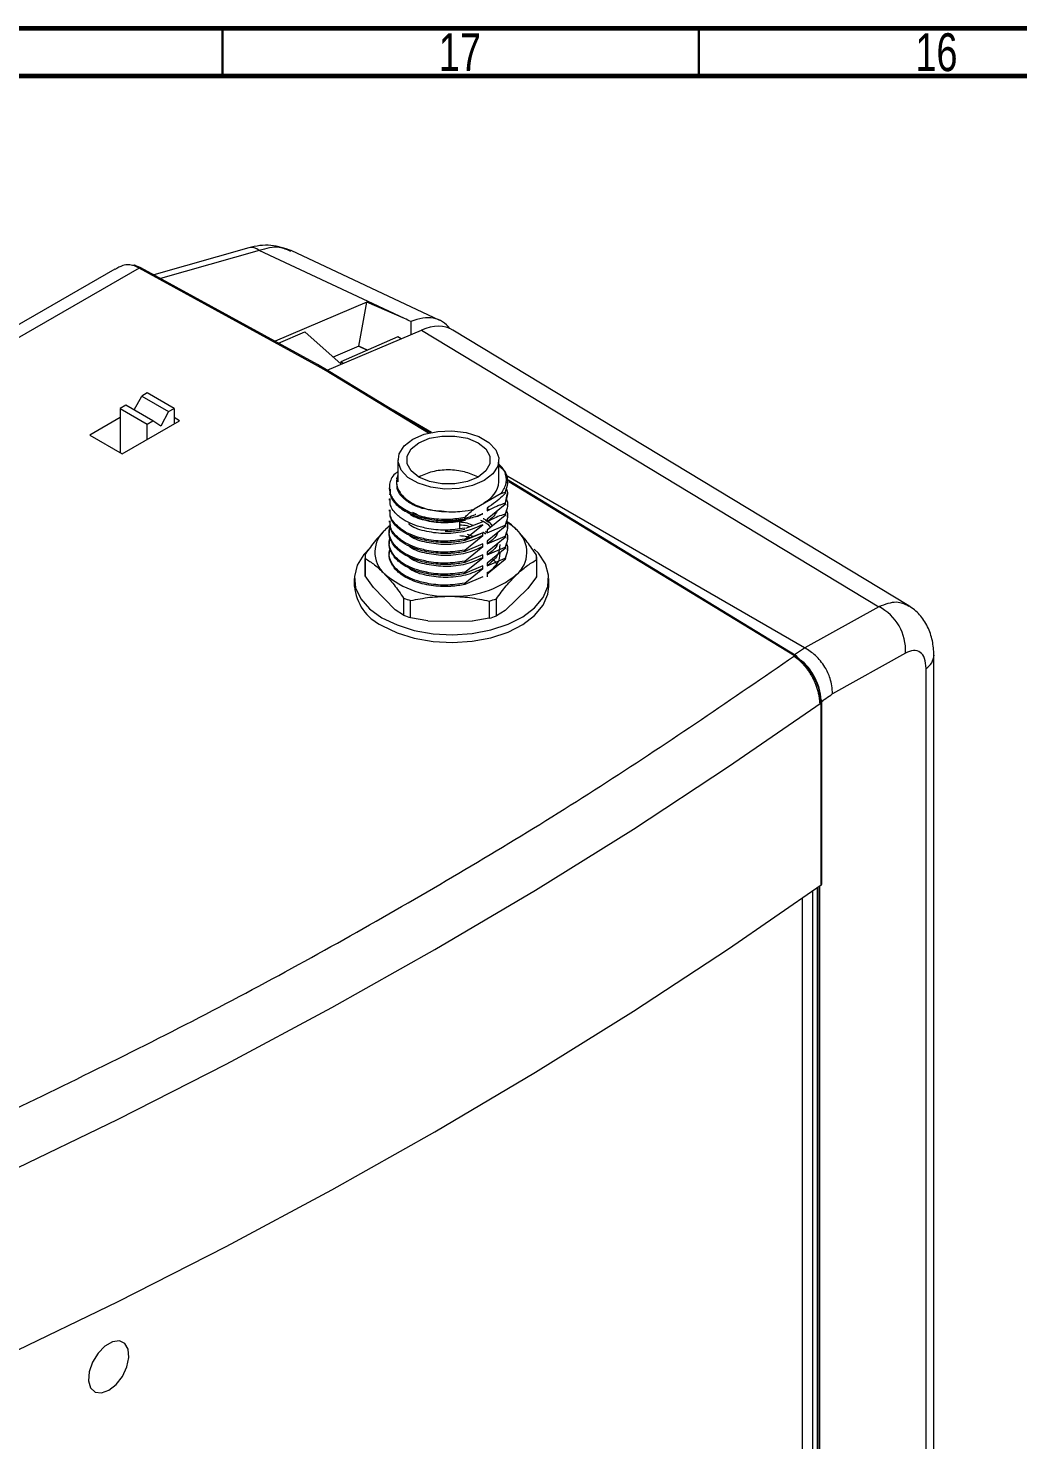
# Model space of a CAD drawing. Header units: millimetres. Extents: x 15 to 1184, y 5 to 836.
# Drawn here: x 329.1 to 433, y 688 to 836 of the extents above; entities that cross this region are included whole.
import ezdxf

# ---------------------------------------------------------------- set-up
doc = ezdxf.new("R2010")
doc.units = ezdxf.units.MM
doc.styles.add('SLDTEXTSTYLE0', font='TXT', dxfattribs={"width": 0.75})

msp = doc.modelspace()

# ---------------------------------------------------------------- linework, layer by layer
at = {"color": 7, "linetype": 'Continuous', "lineweight": 60}
for p, q in [((15, 836), (1184, 836)), ((20, 831), (1179, 831))]:
    msp.add_line(p, q, dxfattribs=at)
at = {"color": 7, "linetype": 'Continuous', "lineweight": 30}
for p, q in [((349.5, 831), (349.5, 836)), ((399.5, 831), (399.5, 836))]:
    msp.add_line(p, q, dxfattribs=at)
at = {"color": 7, "linetype": 'Continuous', "lineweight": 15}
for p, q in [((352.27, 812.98), (342.29, 810.14)), ((368.6, 805.54), (353.35, 812.7)), ((372.32, 805.36), (356.72, 812.68)), ((338.21, 810.74), (252.17, 761.07)), ((340.75, 810.85), (253.63, 760.56)), ((340.75, 810.85), (340.19, 811.1)), ((340.94, 810.88), (340.36, 811.13)), ((359.27, 800.71), (340.75, 810.85)), ((359.47, 800.73), (340.94, 810.88)), ((364.67, 807.27), (355.02, 803.17)), ((363.83, 802.66), (364.67, 807.27)), ((368.6, 805.54), (364.67, 807.27)), ((355.37, 802.97), (358.16, 804.16)), ((358.16, 804.16), (361.96, 800.75)), ((360.5, 800.13), (370.38, 804.33)), ((369.28, 805.24), (369.28, 803.87)), ((370.38, 804.33), (418.38, 775.33)), ((421.53, 775.43), (373.69, 804.33)), ((363.83, 802.66), (361.12, 801.5)), ((367.91, 803.62), (361.91, 801.02)), ((364.72, 802.24), (363.83, 802.66)), ((368.27, 803.43), (367.91, 803.62)), ((361.91, 801.02), (361.89, 800.81)), ((362.17, 800.84), (361.91, 801.02)), ((360.4, 800.06), (359.27, 800.71)), ((360.6, 800.08), (359.47, 800.73)), ((371.29, 793.57), (360.6, 800.08)), ((340.24, 795.97), (341.03, 797.42)), ((341.62, 797.76), (341.03, 797.42)), ((341.03, 797.42), (343.86, 795.79)), ((344.45, 796.13), (341.62, 797.76)), ((338.79, 795.16), (335.59, 793.32)), ((339.37, 796.46), (338.79, 796.13)), ((338.79, 796.13), (341.62, 794.49)), ((338.79, 796.13), (338.79, 791.47)), ((342.2, 794.83), (339.37, 796.46)), ((340.26, 796.01), (340.21, 795.98)), ((343.86, 795.79), (343.03, 794.28)), ((343.86, 795.79), (344.45, 796.13)), ((344.45, 796.13), (344.45, 794.51)), ((345.01, 794.84), (344.45, 795.16)), ((371.44, 793.61), (367.41, 795.93)), ((338.98, 791.36), (345.01, 794.84)), ((341.62, 794.49), (342.2, 794.83)), ((341.62, 792.88), (341.62, 794.49)), ((343.03, 794.28), (342.2, 794.83)), ((335.59, 793.32), (338.98, 791.36)), ((367.91, 790.72), (367.91, 788.44)), ((378.51, 788.44), (378.51, 790.72)), ((367.91, 789.14), (367.8, 788.74)), ((410.56, 771.02), (379.22, 789.12)), ((367.01, 787.81), (367.01, 787.66)), ((367.78, 788.45), (367.78, 788.16)), ((409.72, 770.19), (379.31, 788.69)), ((379.41, 788.24), (379.41, 788.38)), ((367.01, 786.65), (367.01, 786.51)), ((367.06, 787.07), (367.15, 787.27)), ((378.75, 787.21), (375.9, 785.56)), ((378.75, 787.21), (379.17, 787.34)), ((379.23, 787.55), (379.17, 787.2)), ((379.17, 787.34), (379.17, 787.2)), ((379.17, 786.04), (379.38, 787.09)), ((379.17, 786.19), (379.17, 786.04)), ((379.41, 787.09), (379.41, 787.23)), ((367.01, 785.5), (367.01, 785.36)), ((374.93, 784.56), (374.93, 784.71)), ((379.17, 786.04), (377.29, 784.51)), ((377.29, 785.67), (377.29, 785.38)), ((377.49, 785.59), (377.29, 785.38)), ((379.17, 784.89), (377.29, 783.36)), ((379.26, 785.38), (379.17, 784.89)), ((379.17, 785.04), (379.17, 784.89)), ((379.41, 785.93), (379.41, 786.08)), ((379.41, 784.72), (379.41, 784.93)), ((367.19, 783.91), (366.6, 783.41)), ((367.1, 783.84), (366.6, 783.41)), ((367.01, 784.35), (367.01, 784.21)), ((367.01, 783.2), (367.01, 783.05)), ((372.01, 784.4), (372.01, 784.26)), ((374.41, 783.47), (374.41, 784.33)), ((374.93, 782.4), (376.81, 783.93)), ((376.81, 784.22), (375.02, 783.54)), ((377.12, 784.4), (377.43, 784.21)), ((377.12, 783.24), (377.3, 783.09)), ((377.29, 784.51), (377.29, 784.23)), ((377.29, 783.07), (379.17, 783.88)), ((379.17, 783.74), (377.29, 782.21)), ((377.29, 783.36), (377.29, 783.07)), ((379.26, 784.23), (379.17, 783.74)), ((379.17, 783.88), (379.17, 783.74)), ((379.41, 783.57), (379.41, 783.77)), ((367.01, 782.05), (367.01, 781.9)), ((376.81, 783.07), (374.93, 782.26)), ((374.93, 781.25), (376.81, 782.78)), ((374.93, 782.26), (374.93, 782.4)), ((376.81, 781.91), (374.93, 781.11)), ((376.81, 783.07), (375.02, 782.39)), ((375.18, 782.95), (375.83, 782.69)), ((376.81, 782.78), (376.81, 783.07)), ((376.81, 781.63), (376.81, 781.91)), ((377.29, 781.92), (379.17, 782.73)), ((379.17, 782.59), (377.29, 781.06)), ((377.29, 782.21), (377.29, 781.92)), ((379.26, 783.08), (379.17, 782.59)), ((379.17, 782.73), (379.17, 782.59)), ((379.26, 781.92), (379.17, 781.43)), ((379.41, 782.42), (379.41, 782.62)), ((364.48, 780.56), (364.48, 778.76)), ((364.48, 778.58), (364.48, 780.38)), ((367.01, 780.89), (367.01, 780.84)), ((374.93, 780.1), (376.81, 781.63)), ((374.93, 781.11), (374.93, 781.25)), ((376.81, 780.76), (374.93, 779.95)), ((374.93, 778.94), (376.81, 780.47)), ((376.81, 780.47), (376.81, 780.76)), ((377.29, 780.77), (379.17, 781.58)), ((379.17, 781.43), (377.29, 779.9)), ((377.29, 781.06), (377.29, 780.77)), ((377.29, 779.62), (379.17, 780.43)), ((379.17, 780.28), (377.29, 778.75)), ((379.17, 781.58), (379.17, 781.43)), ((379.26, 780.77), (379.17, 780.28)), ((379.17, 780.43), (379.17, 780.28)), ((379.41, 781.27), (379.41, 781.47)), ((382.46, 780.24), (382.46, 778.45)), ((382.48, 778.76), (382.48, 780.56)), ((374.93, 779.95), (374.93, 780.1)), ((376.81, 779.61), (374.93, 778.8)), ((374.93, 777.79), (376.81, 779.32)), ((374.93, 778.8), (374.93, 778.94)), ((376.81, 779.32), (376.81, 779.61)), ((377.29, 779.9), (377.29, 779.62)), ((377.5, 778.98), (377.29, 778.75)), ((377.29, 778.75), (377.29, 778.46)), ((363.34, 778.28), (363.34, 777.46)), ((365.36, 777.35), (364.48, 778.58)), ((365.36, 777.35), (367.64, 775)), ((376.81, 778.46), (374.93, 777.65)), ((374.93, 777.65), (374.93, 777.79)), ((382.46, 778.45), (381.55, 777.23)), ((383.74, 777.46), (383.74, 778.28)), ((368.51, 776.22), (368.51, 774.43)), ((369.25, 774.17), (369.25, 775.97)), ((377.5, 775.91), (377.5, 774.11)), ((378.25, 774.36), (378.25, 776.15)), ((379.16, 774.92), (381.55, 777.23)), ((368.51, 774.43), (367.64, 775)), ((379.16, 774.92), (378.25, 774.36)), ((418.38, 775.33), (410.6, 771)), ((371.04, 773.83), (369.25, 774.17)), ((371.04, 773.83), (375.71, 773.8)), ((377.5, 774.11), (375.71, 773.8)), ((410.6, 771), (410.56, 771.02)), ((421.17, 770.47), (413.5, 766.19)), ((424.16, 535.2), (424.16, 770.25)), ((423.33, 533.8), (423.33, 768.85)), ((412.32, 746.14), (412.32, 765.24)), ((412.41, 746.28), (412.41, 765.39)), ((410.38, 540.81), (410.38, 744.77)), ((412, 540.22), (412, 745.91)), ((412.15, 746.02), (412.15, 521.08))]:
    msp.add_line(p, q, dxfattribs=at)
at = {"color": 8, "linetype": 'Continuous', "lineweight": 15}
for p, q in [((353.35, 812.7), (342.99, 809.76)), ((363.82, 802.65), (364.68, 802.22)), ((371.12, 793.53), (360.4, 800.06)), ((409.52, 770.18), (379.55, 788.41)), ((409.54, 770.3), (410.56, 771.02)), ((411.41, 745.49), (411.41, 540.23)), ((411.95, 540.2), (411.95, 745.87))]:
    msp.add_line(p, q, dxfattribs=at)
at = {"color": 7, "linetype": 'Continuous', "lineweight": 15, "flags": 128}
for points in [[(376.96, 788.56), (375.75, 788.04), (374.34, 787.73), (372.84, 787.67), (371.36, 787.86), (370.04, 788.27), (368.97, 788.89), (368.25, 789.65), (367.93, 790.51), (368.03, 791.37), (368.56, 792.19), (369.47, 792.89), (370.67, 793.41), (372.09, 793.71), (373.59, 793.78), (375.07, 793.59), (376.39, 793.17), (377.46, 792.56), (378.18, 791.79), (378.5, 790.94), (378.39, 790.07), (377.87, 789.26), (376.96, 788.56)], [(370.1, 792.52), (371.22, 792.99), (372.53, 793.23), (373.9, 793.23), (375.21, 792.99), (376.33, 792.52), (377.13, 791.88), (377.56, 791.12), (377.56, 790.33), (377.13, 789.57), (376.32, 788.93), (375.21, 788.46), (373.9, 788.21), (372.53, 788.21), (371.22, 788.46), (370.1, 788.93), (369.29, 789.57), (368.87, 790.33), (368.87, 791.12), (369.29, 791.88), (370.1, 792.52)], [(380.46, 783.31), (379.89, 783.81), (379.36, 784.18)], [(365, 781.49), (364.34, 780.81), (363.64, 779.69), (363.35, 778.51), (363.48, 777.32), (364.02, 776.17), (364.95, 775.11), (366.23, 774.17)], [(366.23, 774.17), (367.82, 773.41), (369.63, 772.84), (371.61, 772.5), (373.66, 772.39), (375.72, 772.53), (377.68, 772.9), (379.47, 773.49), (381.02, 774.27), (382.26, 775.22), (383.15, 776.3), (383.64, 777.46), (383.72, 778.65), (383.39, 779.82), (382.65, 780.93), (382.21, 781.38)], [(366.23, 773.36), (367.82, 772.59), (369.63, 772.02), (371.61, 771.68), (373.66, 771.57), (375.72, 771.71), (377.68, 772.08), (379.47, 772.67), (381.02, 773.46), (382.26, 774.41), (383.15, 775.48), (383.64, 776.64), (383.74, 777.46)], [(326.98, 715.97), (338.56, 721.58), (349.9, 727.35), (360.98, 733.28), (371.8, 739.37), (382.35, 745.61), (392.63, 752.01), (402.62, 758.56), (412.32, 765.24)], [(326.98, 696.87), (338.56, 702.47), (349.9, 708.24), (360.98, 714.17), (371.8, 720.26), (382.35, 726.51), (392.63, 732.9), (402.62, 739.45), (412.32, 746.14)], [(337.57, 693.14), (338.34, 693.75), (339, 694.6), (339.47, 695.59), (339.68, 696.58), (339.61, 697.44), (339.26, 698.04), (338.69, 698.32), (337.96, 698.22), (337.18, 697.77), (336.45, 697.03), (335.88, 696.09), (335.53, 695.08), (335.46, 694.14), (335.67, 693.4), (336.14, 692.95), (336.8, 692.86), (337.57, 693.14)]]:
    msp.add_lwpolyline(points, dxfattribs=at)
at = {"color": 8, "linetype": 'Continuous', "lineweight": 15}
for centre, radius, start, end in [((352.53, 811.78), 1.23, 48.6771, 102.2621), ((340.3, 810.93), 0.213, 73.9996, 124.1703), ((340.87, 810.7), 0.193, 67.1335, 127.2158), ((422.37, 770.36), 1.8, 302.5934, 356.6144), ((412.23, 765.4), 0.184, 300.5855, 356.0415)]:
    msp.add_arc(centre, radius, start, end, dxfattribs=at)
at = {"color": 7, "linetype": 'Continuous', "lineweight": 15}
for centre, radius, start, end in [((376.28, 787.91), 3.26, 29.4664, 46.8868), ((375.9, 788.67), 2.62, 293.7917, 354.8831), ((368.56, 781.05), 3.06, 129.793, 227.6308), ((378.39, 781.04), 3.06, 309.793, 47.6308), ((367.48, 780.56), 3, 173.9803, 183.4435), ((379.47, 780.56), 3, 353.9803, 3.4435), ((367.48, 778.76), 3, 180.0008, 183.4462), ((372.93, 786.34), 9.92, 229.5513, 272.5474), ((379.47, 778.76), 3.01, 353.9834, 359.9962), ((368.36, 777.92), 5.03, 185.2139, 245.058), ((373.94, 786.6), 10.18, 266.806, 309.0344), ((372.68, 787.15), 11.69, 249.1377, 252.9611), ((374.18, 787.46), 12.01, 286.0426, 289.7978), ((372.68, 785.36), 11.69, 249.1377, 252.9611), ((374.18, 785.66), 12.01, 286.0426, 289.7978), ((416.03, 770.75), 5.15, 356.8156, 62.8599), ((409.63, 770.03), 0.181, 352.0209, 127.9356), ((134.19, 1157.7), 480.93, 305.3071, 305.5041), ((412.22, 765.37), 0.195, 4.9139, 64.3823), ((412.23, 746.3), 0.184, 300.5855, 356.0415)]:
    msp.add_arc(centre, radius, start, end, dxfattribs=at)
for centre, major_axis, ratio, start_param, end_param in [((345.26, 809.23), (175.58, -76.56), 0.031296, 1.447196, 1.451139), ((368.51, 798.31), (4.01, 6.94), 0.575996, 6.040893, 6.932774), ((369.65, 797.43), (4, 6.93), 0.577434, 6.271813, 6.937939), ((359.27, 800.38), (0.196, 0.349), 0.569775, 6.276809, 7.062126), ((360.4, 799.73), (0.204, 0.344), 0.584889, 6.276467, 7.075221)]:
    msp.add_ellipse(centre, major_axis=major_axis, ratio=ratio, start_param=start_param, end_param=end_param, dxfattribs=at)
for points, knots in [([(356.73, 812.68), (356.03, 812.92), (355, 813.27), (353.43, 813.24), (352.65, 813.07), (352.27, 812.98)], [0, 0, 0, 0, 0.5059653, 0.7543625, 1, 1, 1, 1]), ([(340.19, 811.1), (340.01, 811.14), (339.65, 811.22), (338.97, 811.12), (338.5, 810.86), (338.22, 810.7)], [0, 0, 0, 0, 0.2786999, 0.5817205, 1, 1, 1, 1]), ([(367.91, 789.49), (367.81, 789.42), (367.29, 789.05), (366.96, 788.18), (367.05, 787.03), (367.88, 785.95), (369.3, 785.11), (371.16, 784.59), (373.13, 784.44), (374.37, 784.62), (374.93, 784.71)], [0, 0, 0, 0, 0.033937, 0.17573, 0.317575, 0.459391, 0.601202, 0.743046, 0.884868, 1, 1, 1, 1]), ([(376.29, 788.94), (375.84, 789.14), (374.95, 789.55), (373.21, 789.73), (371.47, 789.55), (370.56, 789.14), (370.1, 788.93)], [0, 0, 0, 0, 0.244715, 0.496476, 0.748238, 1, 1, 1, 1]), ([(378.51, 790.11), (378.63, 790.02), (379.14, 789.57), (379.46, 788.97), (379.37, 788.51), (379.37, 788.46)], [0, 0, 0, 0, 0.204349, 0.92499, 1, 1, 1, 1]), ([(378.75, 787.21), (378.99, 787.58), (379.46, 788.33), (379.24, 789.12), (379.12, 789.52)], [0, 0, 0, 0, 0.490968, 1, 1, 1, 1]), ([(379.12, 789.52), (379.28, 789.1), (379.55, 788.38), (379.28, 787.65), (379.17, 787.34)], [0, 0, 0, 0, 0.574452, 1, 1, 1, 1]), ([(367.1, 787.66), (367.09, 787.44), (367.06, 786.83), (367.8, 785.89), (369.15, 785.02), (370.99, 784.48), (373.01, 784.29), (374.31, 784.47), (374.93, 784.56)], [0, 0, 0, 0, 0.107614, 0.2899374, 0.4722483, 0.6546008, 0.8369313, 1, 1, 1, 1]), ([(367.8, 788.74), (367.79, 788.6), (367.74, 788.12), (368.05, 787.28), (369, 786.36), (370.44, 785.67), (371.78, 785.37), (372.58, 785.32), (372.78, 785.31)], [0, 0, 0, 0, 0.082294, 0.294745, 0.507195, 0.719646, 0.932097, 1, 1, 1, 1]), ([(367.8, 788.74), (367.81, 788.79), (367.82, 788.89), (367.88, 788.98), (367.91, 789.02)], [0, 0, 0, 0, 0.519852, 1, 1, 1, 1]), ([(372.78, 785.31), (371.98, 785.38), (370.63, 785.5), (369.14, 786.15), (368.25, 786.88), (367.79, 787.58), (367.83, 788.01), (367.84, 788.16)], [0, 0, 0, 0, 0.299403, 0.503326, 0.705888, 0.900606, 1, 1, 1, 1]), ([(379.17, 786.19), (379.34, 786.61), (379.56, 787.14), (379.33, 787.66), (379.28, 787.77)], [0, 0, 0, 0, 0.793245, 1, 1, 1, 1]), ([(374.93, 783.55), (374.25, 783.46), (372.91, 783.27), (371.31, 783.45), (370.09, 783.74), (369.14, 784.08), (368.36, 784.52), (367.62, 785.13), (367.07, 785.82), (367.09, 786.42), (367.09, 786.66)], [0, 0, 0, 0, 0.180516, 0.353824, 0.418928, 0.533224, 0.65246, 0.714954, 0.88913, 1, 1, 1, 1]), ([(379.17, 787.2), (379.06, 787.09), (378.73, 786.78), (378.1, 786.24), (377.58, 785.87), (377.29, 785.67)], [0, 0, 0, 0, 0.181003, 0.5432062, 1, 1, 1, 1]), ([(377.29, 785.38), (377.56, 785.53), (377.97, 785.75), (378.49, 785.96), (378.84, 786.09), (379.06, 786.15), (379.17, 786.19)], [0, 0, 0, 0, 0.431061, 0.646292, 0.823018, 1, 1, 1, 1]), ([(379.26, 786.68), (379.32, 786.55), (379.41, 786.37), (379.41, 786.1), (379.41, 785.68), (379.27, 785.31), (379.17, 785.04)], [0, 0, 0, 0, 0.2439903, 0.3322445, 0.4878244, 1, 1, 1, 1]), ([(374.93, 782.4), (374.25, 782.31), (372.91, 782.12), (371.31, 782.3), (370.09, 782.58), (369.14, 782.92), (368.36, 783.37), (367.62, 783.98), (367.07, 784.67), (367.09, 785.27), (367.09, 785.5)], [0, 0, 0, 0, 0.180516, 0.353824, 0.418928, 0.533224, 0.65246, 0.714954, 0.88913, 1, 1, 1, 1]), ([(374.93, 782.26), (374.47, 782.18), (373.87, 782.09), (373.18, 782.06), (372.3, 782.05), (370.88, 782.19), (369.31, 782.68), (368.36, 783.22), (367.62, 783.84), (367.07, 784.53), (367.09, 785.13), (367.09, 785.36)], [0, 0, 0, 0, 0.122682, 0.159948, 0.181087, 0.354395, 0.533226, 0.652459, 0.714955, 0.88913, 1, 1, 1, 1]), ([(368.93, 785.28), (369.03, 785.19), (369.48, 784.76), (370.9, 784.32), (372.95, 784.05), (374.32, 784.29), (375.02, 784.4)], [0, 0, 0, 0, 0.0878039, 0.3952844, 0.6915904, 1, 1, 1, 1]), ([(374.7, 784.33), (374.21, 784.26), (373.03, 784.08), (371.11, 784.27), (369.58, 784.71), (369.09, 785.15), (368.97, 785.26)], [0, 0, 0, 0, 0.228694, 0.556555, 0.894761, 1, 1, 1, 1]), ([(376.19, 784.79), (376.27, 784.82), (376.41, 784.88), (376.58, 784.96), (376.7, 785.02), (376.76, 785.05), (376.79, 785.07), (376.8, 785.08), (376.81, 785.08), (376.81, 785.08), (376.81, 785.08), (376.81, 785.08), (376.81, 785.08), (376.81, 785.08), (376.81, 785.08), (376.8, 785.08), (376.77, 785.06), (376.64, 785), (376.09, 784.75), (375.12, 784.46), (373.7, 784.27), (372.24, 784.3), (370.68, 784.58), (369.87, 785), (369.47, 785.21)], [0, 0, 0, 0, 0.029766, 0.058835, 0.073264, 0.080451, 0.084037, 0.085828, 0.086723, 0.087171, 0.087394, 0.087398, 0.087408, 0.08745, 0.087619, 0.088301, 0.091035, 0.102014, 0.146367, 0.328061, 0.466221, 0.63134, 0.821383, 1, 1, 1, 1]), ([(372.78, 785.31), (373.41, 785.29), (374.48, 785.25), (375.48, 785.47), (375.9, 785.56)], [0, 0, 0, 0, 0.587056, 1, 1, 1, 1]), ([(374.93, 784.71), (375.06, 784.83), (375.38, 785.12), (375.7, 785.4), (375.9, 785.56)], [0, 0, 0, 0, 0.409923, 1, 1, 1, 1]), ([(376.1, 785), (376.08, 784.99), (375.8, 784.86), (375.41, 784.71), (375.04, 784.6), (374.93, 784.56)], [0, 0, 0, 0, 0.0595585, 0.7077786, 1, 1, 1, 1]), ([(378.34, 785.37), (378.23, 785.18), (377.98, 784.76), (377.53, 784.42), (377.29, 784.23)], [0, 0, 0, 0, 0.449276, 1, 1, 1, 1]), ([(379.17, 785.04), (379.04, 784.99), (378.66, 784.88), (378.04, 784.63), (377.54, 784.36), (377.29, 784.23)], [0, 0, 0, 0, 0.2152145, 0.6056918, 1, 1, 1, 1]), ([(379.28, 785.48), (379.33, 785.36), (379.41, 785.2), (379.41, 784.95), (379.41, 784.53), (379.27, 784.16), (379.17, 783.88)], [0, 0, 0, 0, 0.219228, 0.310373, 0.471048, 1, 1, 1, 1]), ([(366.6, 783.41), (366.25, 783.04), (365.54, 782.3), (364.85, 781.35), (364.5, 780.87)], [0, 0, 0, 0, 0.495074, 1, 1, 1, 1]), ([(374.93, 779.95), (374.47, 779.88), (373.87, 779.78), (373.18, 779.76), (372.3, 779.75), (370.88, 779.89), (369.31, 780.38), (368.36, 780.92), (367.61, 781.53), (367.07, 782.35), (366.9, 783.12), (367.07, 783.49), (367.07, 783.49)], [0, 0, 0, 0, 0.114666, 0.149497, 0.169255, 0.331239, 0.498385, 0.609828, 0.668241, 0.831035, 0.996846, 1, 1, 1, 1]), ([(374.93, 780.1), (374.25, 780), (372.91, 779.82), (371.31, 779.99), (370.09, 780.28), (369.14, 780.62), (368.36, 781.06), (367.61, 781.68), (367.06, 782.5), (366.91, 783.33), (367.12, 783.75), (367.15, 783.82)], [0, 0, 0, 0, 0.1641575, 0.3217606, 0.3809647, 0.4849035, 0.5933337, 0.6501652, 0.8085566, 0.9698834, 1, 1, 1, 1]), ([(374.93, 781.25), (374.25, 781.15), (372.91, 780.97), (371.31, 781.14), (370.09, 781.43), (369.14, 781.77), (368.36, 782.22), (367.62, 782.83), (367.07, 783.52), (367.09, 784.12), (367.09, 784.35)], [0, 0, 0, 0, 0.1805158, 0.3538241, 0.418928, 0.5332243, 0.6524596, 0.7149544, 0.8891295, 1, 1, 1, 1]), ([(374.93, 781.11), (374.47, 781.03), (373.87, 780.94), (373.18, 780.91), (372.3, 780.9), (370.88, 781.04), (369.31, 781.53), (368.36, 782.07), (367.62, 782.68), (367.07, 783.38), (367.09, 783.97), (367.09, 784.21)], [0, 0, 0, 0, 0.122682, 0.159948, 0.181087, 0.354395, 0.533226, 0.652459, 0.714955, 0.88913, 1, 1, 1, 1]), ([(376.81, 783.93), (376.24, 783.68), (375.08, 783.16), (372.93, 782.92), (370.91, 783.17), (369.53, 783.58), (369.1, 783.97), (369.04, 784.03)], [0, 0, 0, 0, 0.238768, 0.481034, 0.713792, 0.955328, 1, 1, 1, 1]), ([(374.93, 783.41), (374.47, 783.33), (373.87, 783.23), (373.18, 783.22), (372.95, 783.2), (372.86, 783.21), (372.86, 783.21)], [0, 0, 0, 0, 0.671477, 0.875446, 0.99115, 1, 1, 1, 1]), ([(374.41, 784.22), (374.67, 784.2), (375.19, 784.15), (375.61, 783.95), (375.83, 783.85)], [0, 0, 0, 0, 0.486351, 1, 1, 1, 1]), ([(374.41, 783.93), (374.67, 783.91), (375.05, 783.89), (375.36, 783.75), (375.46, 783.71)], [0, 0, 0, 0, 0.676604, 1, 1, 1, 1]), ([(376.58, 784.41), (376.7, 784.37), (377.18, 784.19), (377.45, 783.88), (377.65, 783.65)], [0, 0, 0, 0, 0.250685, 1, 1, 1, 1]), ([(376.81, 783.16), (376.85, 783.15), (376.99, 783.1), (377.07, 783.01), (377.12, 782.95)], [0, 0, 0, 0, 0.300339, 1, 1, 1, 1]), ([(376.86, 784.58), (376.88, 784.58), (377.35, 784.39), (377.6, 784.08), (377.83, 783.78)], [0, 0, 0, 0, 0.0493, 1, 1, 1, 1]), ([(379.28, 784.32), (379.33, 784.21), (379.41, 784.05), (379.41, 783.79), (379.41, 783.37), (379.27, 783.01), (379.17, 782.73)], [0, 0, 0, 0, 0.219228, 0.310373, 0.471048, 1, 1, 1, 1]), ([(379.28, 783.17), (379.33, 783.06), (379.41, 782.9), (379.41, 782.64), (379.41, 782.22), (379.27, 781.86), (379.17, 781.58)], [0, 0, 0, 0, 0.219228, 0.310373, 0.471048, 1, 1, 1, 1]), ([(380.46, 783.31), (380.12, 783.64), (379.72, 784.04), (379.34, 784.29), (379.28, 784.33)], [0, 0, 0, 0, 0.85021, 1, 1, 1, 1]), ([(382.47, 780.74), (382.15, 781.21), (381.48, 782.17), (380.8, 782.93), (380.46, 783.31)], [0, 0, 0, 0, 0.495796, 1, 1, 1, 1]), ([(374.93, 778.8), (374.47, 778.73), (373.87, 778.63), (373.18, 778.6), (372.3, 778.6), (370.88, 778.74), (369.31, 779.23), (368.36, 779.77), (367.61, 780.38), (367.07, 781.2), (366.9, 781.97), (367.07, 782.33), (367.07, 782.34)], [0, 0, 0, 0, 0.114666, 0.149497, 0.169255, 0.331239, 0.498385, 0.609828, 0.668241, 0.831035, 0.996846, 1, 1, 1, 1]), ([(374.93, 778.94), (374.25, 778.85), (372.91, 778.66), (371.31, 778.84), (370.09, 779.13), (369.14, 779.47), (368.36, 779.91), (367.61, 780.52), (367.06, 781.34), (366.91, 782.15), (367.1, 782.56), (367.13, 782.61)], [0, 0, 0, 0, 0.165587, 0.324563, 0.384282, 0.489126, 0.598501, 0.655827, 0.815598, 0.97833, 1, 1, 1, 1]), ([(376.81, 782.78), (376.24, 782.52), (375.08, 782.01), (372.93, 781.77), (370.91, 782.02), (369.53, 782.43), (369.1, 782.82), (369.04, 782.88)], [0, 0, 0, 0, 0.238768, 0.481034, 0.713792, 0.955328, 1, 1, 1, 1]), ([(376.81, 781.63), (376.24, 781.37), (375.08, 780.86), (372.93, 780.62), (370.91, 780.86), (369.53, 781.28), (369.1, 781.67), (369.04, 781.73)], [0, 0, 0, 0, 0.238768, 0.481034, 0.713792, 0.955328, 1, 1, 1, 1]), ([(374.41, 782.78), (374.67, 782.76), (375.05, 782.74), (375.36, 782.6), (375.46, 782.56)], [0, 0, 0, 0, 0.676604, 1, 1, 1, 1]), ([(378.35, 783.07), (378.35, 783.06), (378.25, 782.62), (377.76, 782.27), (377.29, 781.92)], [0, 0, 0, 0, 0.034754, 1, 1, 1, 1]), ([(378.35, 781.92), (378.35, 781.91), (378.25, 781.47), (377.76, 781.11), (377.29, 780.77)], [0, 0, 0, 0, 0.034754, 1, 1, 1, 1]), ([(378.6, 781.84), (378.57, 781.45), (378.49, 780.64), (377.71, 779.97), (377.29, 779.62)], [0, 0, 0, 0, 0.468107, 1, 1, 1, 1]), ([(379.28, 782.02), (379.33, 781.9), (379.41, 781.74), (379.41, 781.49), (379.41, 781.07), (379.27, 780.71), (379.17, 780.43)], [0, 0, 0, 0, 0.219228, 0.310373, 0.471048, 1, 1, 1, 1]), ([(364.48, 780.38), (364.81, 780.18), (365.47, 779.77), (366.16, 779.12), (366.5, 778.79)], [0, 0, 0, 0, 0.495796, 1, 1, 1, 1]), ([(374.93, 777.65), (374.47, 777.57), (373.87, 777.48), (373.18, 777.45), (372.3, 777.44), (370.88, 777.58), (369.31, 778.07), (368.36, 778.62), (367.61, 779.23), (367.07, 780.05), (366.9, 780.82), (367.07, 781.18), (367.07, 781.19)], [0, 0, 0, 0, 0.1146656, 0.1494967, 0.169255, 0.3312389, 0.4983852, 0.6098279, 0.6682405, 0.8310346, 0.9968456, 1, 1, 1, 1]), ([(374.93, 777.79), (374.25, 777.7), (372.91, 777.51), (371.31, 777.69), (370.09, 777.98), (369.14, 778.32), (368.36, 778.76), (367.61, 779.37), (367.06, 780.19), (366.91, 781), (367.1, 781.41), (367.13, 781.45)], [0, 0, 0, 0, 0.165587, 0.324563, 0.384282, 0.489126, 0.598501, 0.655827, 0.815598, 0.97833, 1, 1, 1, 1]), ([(376.81, 780.47), (376.24, 780.22), (375.08, 779.7), (372.93, 779.47), (370.91, 779.71), (369.53, 780.13), (369.1, 780.51), (369.04, 780.57)], [0, 0, 0, 0, 0.238768, 0.481034, 0.713792, 0.955328, 1, 1, 1, 1]), ([(378.31, 779.66), (378.28, 779.79), (378.22, 780.04), (377.95, 780.24), (377.82, 780.33)], [0, 0, 0, 0, 0.5208705, 1, 1, 1, 1]), ([(378.6, 780.97), (378.59, 780.58), (378.57, 780), (378.04, 779.52), (377.86, 779.35)], [0, 0, 0, 0, 0.657486, 1, 1, 1, 1]), ([(380.35, 778.69), (380.71, 779.01), (381.42, 779.65), (382.11, 780.04), (382.46, 780.24)], [0, 0, 0, 0, 0.495074, 1, 1, 1, 1]), ([(366.5, 778.79), (366.84, 778.42), (367.52, 777.67), (368.18, 776.71), (368.51, 776.22)], [0, 0, 0, 0, 0.495074, 1, 1, 1, 1]), ([(376.81, 779.32), (376.24, 779.07), (375.08, 778.55), (372.93, 778.32), (370.91, 778.56), (369.53, 778.98), (369.1, 779.36), (369.04, 779.42)], [0, 0, 0, 0, 0.238768, 0.481034, 0.713792, 0.955328, 1, 1, 1, 1]), ([(378.33, 779.76), (378.06, 779.44), (377.77, 779.1), (377.26, 778.88), (377.23, 778.87)], [0, 0, 0, 0, 0.9386333, 1, 1, 1, 1]), ([(378.25, 776.15), (378.59, 776.62), (379.28, 777.57), (380, 778.31), (380.35, 778.69)], [0, 0, 0, 0, 0.495796, 1, 1, 1, 1]), ([(369.25, 775.97), (369.92, 776.1), (371.28, 776.37), (372.67, 776.41), (373.38, 776.43)], [0, 0, 0, 0, 0.495796, 1, 1, 1, 1]), ([(373.38, 776.43), (374.07, 776.4), (375.46, 776.34), (376.81, 776.05), (377.5, 775.91)], [0, 0, 0, 0, 0.495074, 1, 1, 1, 1]), ([(424.16, 770.25), (424.13, 770.76), (424.06, 771.81), (423.53, 773.27), (422.71, 774.56), (421.92, 775.14), (421.52, 775.43)], [0, 0, 0, 0, 0.233612, 0.480183, 0.737542, 1, 1, 1, 1]), ([(324.09, 720.86), (331.82, 724.61), (347.27, 732.09), (369.13, 744.18), (390.06, 756.8), (403.03, 765.72), (409.52, 770.18)], [0, 0, 0, 0, 0.249998, 0.5, 0.749998, 1, 1, 1, 1]), ([(409.47, 770.12), (409.53, 770.08), (409.68, 769.99), (409.91, 769.8), (410.13, 769.61), (410.34, 769.39), (410.55, 769.17), (410.79, 768.87), (410.98, 768.61), (411.16, 768.34), (411.32, 768.07), (411.51, 767.72), (411.64, 767.43), (411.77, 767.11), (411.89, 766.78), (412.01, 766.36), (412.08, 766.02), (412.12, 765.75), (412.13, 765.62), (412.14, 765.55)], [0, 0, 0, 0, 0.042478, 0.110074, 0.177966, 0.212037, 0.279346, 0.346953, 0.414859, 0.448939, 0.515988, 0.583335, 0.650983, 0.684935, 0.762468, 0.840496, 0.91903, 0.959445, 1, 1, 1, 1]), ([(412.32, 765.24), (412.29, 765.68), (412.23, 766.36), (411.87, 767.33), (411.4, 768.27), (410.62, 769.38), (409.88, 769.91), (409.52, 770.18)], [0, 0, 0, 0, 0.2427348, 0.3697804, 0.5003011, 0.7496085, 1, 1, 1, 1]), ([(412.31, 765.55), (412.27, 765.96), (412.19, 766.78), (411.61, 768.1), (410.79, 769.28), (410.13, 769.77), (409.81, 770.01)], [0, 0, 0, 0, 0.249966, 0.499727, 0.749411, 1, 1, 1, 1]), ([(413.5, 766.19), (413.5, 766.47), (413.49, 766.99), (413.24, 767.95), (412.83, 768.86), (412.27, 769.65), (411.58, 770.41), (410.99, 770.77), (410.6, 771)], [0, 0, 0, 0, 0.155337, 0.290654, 0.50041, 0.631155, 0.758173, 1, 1, 1, 1]), ([(423.33, 768.85), (423.3, 769.22), (423.24, 769.96), (422.75, 770.61), (422.04, 770.84), (421.46, 770.59), (421.17, 770.47)], [0, 0, 0, 0, 0.250125, 0.499999, 0.749954, 1, 1, 1, 1]), ([(412.14, 765.55), (412.14, 765.5), (412.15, 765.39), (412.15, 765.28), (412.15, 765.23)], [0, 0, 0, 0, 0.499419, 1, 1, 1, 1])]:
    msp.add_open_spline(points, degree=3, knots=knots, dxfattribs=at)
at = {"color": 8, "linetype": 'Continuous', "lineweight": 15}
for points, knots in [([(356.68, 812.58), (356.29, 812.77), (355.34, 813.22), (354.09, 812.9), (353.35, 812.7)], [0, 0, 0, 0, 0.406947, 1, 1, 1, 1]), ([(421.53, 775.36), (421.11, 775.57), (420.22, 776.01), (419.02, 775.57), (418.38, 775.33)], [0, 0, 0, 0, 0.466208, 1, 1, 1, 1])]:
    msp.add_open_spline(points, degree=3, knots=knots, dxfattribs=at)

# ---------------------------------------------------------------- texts
at = {"color": 7, "linetype": 'Continuous', "lineweight": 0, "char_height": 3.969, "attachment_point": 2, "style": 'SLDTEXTSTYLE0'}
for s, insert in [('17', (374.42, 835.47)), ('16', (424.42, 835.47))]:
    msp.add_mtext(s, dxfattribs=dict(at, insert=insert))

doc.saveas('drawing.dxf')
